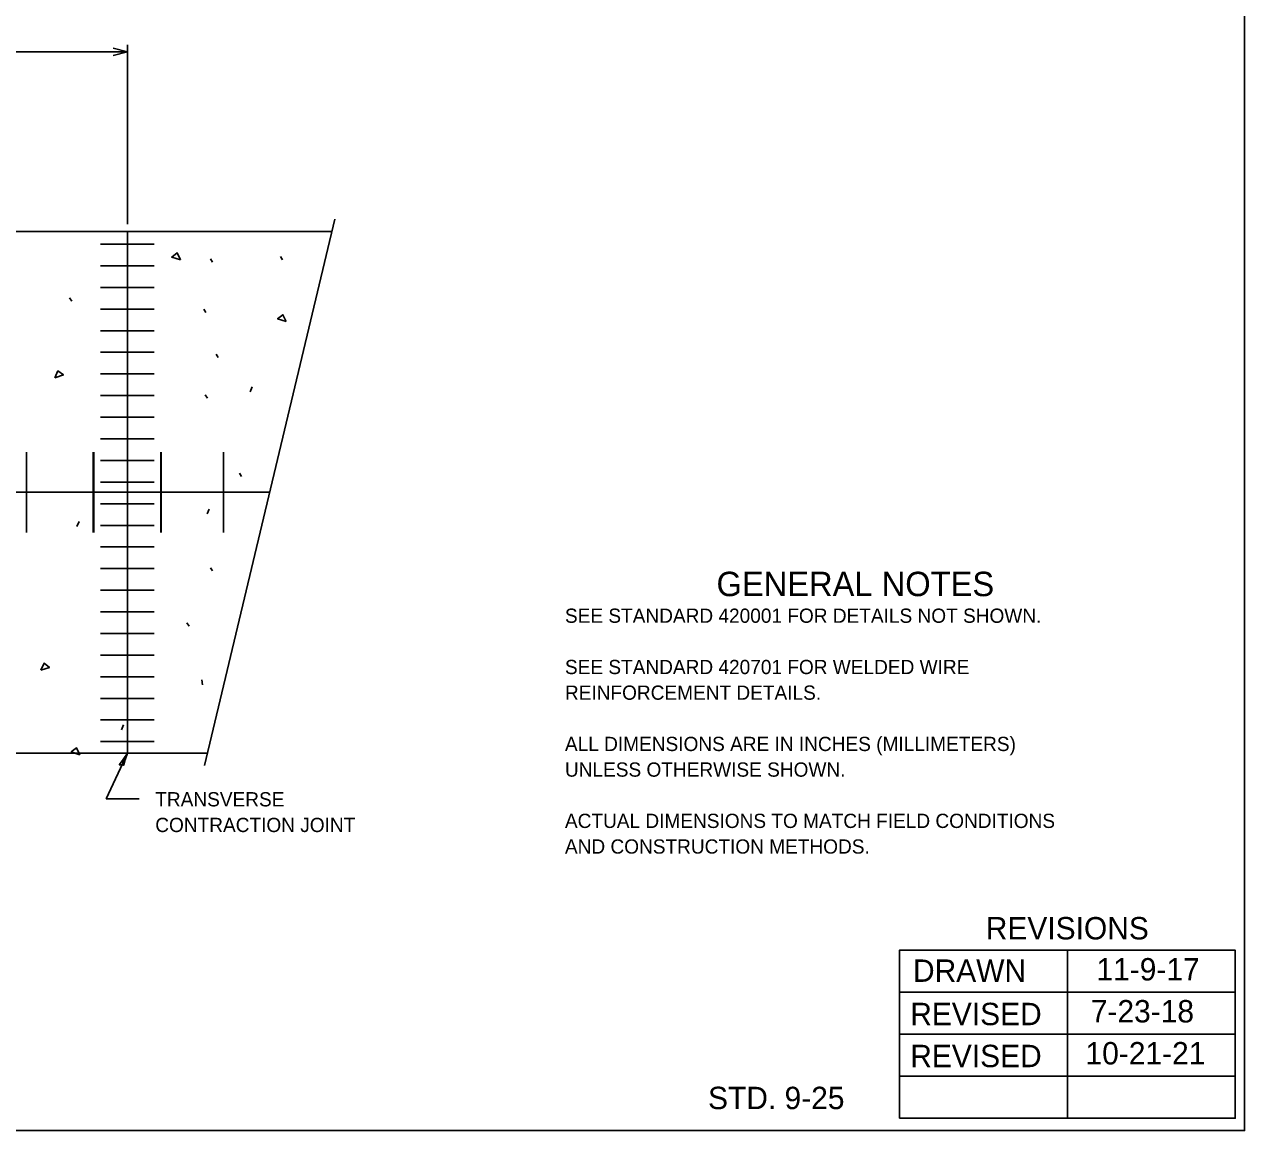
# Model space of a CAD drawing. Extents: x 1037964 to 1039539, y 951866 to 952866.
# Drawn here: x 1038940 to 1039539, y 951866 to 952410 of the extents above; entities that cross this region are included whole.
import ezdxf

# ---------------------------------------------------------------- set-up
doc = ezdxf.new("R2010")
doc.units = 0
for name, color, linetype in [('HS_Breakline', 7, 'Continuous'), ('HS_Centerline', 7, 'Continuous'), ('HS_Dimensions and Text', 7, 'Continuous'), ('HS_Pattern and Hatching', 7, 'Continuous'), ('HS_Pavement Object', 7, 'Continuous'), ('HS_Reinforcement Hidden', 7, 'Continuous'), ('HS_Title', 7, 'Continuous'), ('Level 13', 7, 'Continuous'), ('Level 35', 7, 'Continuous'), ('Level 59', 7, 'Continuous')]:
    doc.layers.add(name, color=color, linetype=linetype)

msp = doc.modelspace()

# ---------------------------------------------------------------- linework, layer by layer
at = {"layer": 'HS_Breakline'}
msp.add_line((1039028.34, 952045.89), (1039092.45, 952314.3), dxfattribs=at)
at = {"layer": 'HS_Centerline'}
msp.add_line((1038754.29, 952180.09), (1039060.39, 952180.09), dxfattribs=at)
at = {"layer": 'HS_Dimensions and Text'}
for q in [(1038990.52, 952051.97), (1038996.29, 952029.46)]:
    msp.add_line((1038980.07, 952029.46), q, dxfattribs=at)
msp.add_lwpolyline([(1038986.54, 952046.1), (1038988.47, 952048.81), (1038990.52, 952051.97), (1038989.48, 952048.6), (1038988.73, 952045.95), (1038987.73, 952046.18)], close=True, dxfattribs=at)
at = {"layer": 'HS_Pattern and Hatching'}
for p, q in [((1039065.67, 952295.87), (1039066.75, 952294.25)), ((1039031.32, 952294.79), (1039032.39, 952293.17)), ((1038962.14, 952275.64), (1038963.22, 952274.02)), ((1039028.04, 952270.1), (1039029.13, 952268.48)), ((1039034.08, 952247.86), (1039035.16, 952246.24)), ((1039050.81, 952229.45), (1039051.89, 952231.87)), ((1039028.75, 952227.91), (1039029.83, 952226.29)), ((1039045.57, 952189.41), (1039046.64, 952187.79)), ((1039029.65, 952169.41), (1039030.73, 952171.84)), ((1038965.72, 952163.21), (1038966.8, 952165.64)), ((1039031.32, 952143.02), (1039032.39, 952141.41)), ((1039019.71, 952115.87), (1039020.79, 952114.25)), ((1039027.16, 952087.92), (1039027.42, 952085.49)), ((1038987.57, 952063.41), (1038988.65, 952065.83))]:
    msp.add_line(p, q, dxfattribs=at)
for points in [[(1039016.61, 952294.33), (1039015.01, 952297.66), (1039012.34, 952295.66), (1039016.61, 952294.33)], [(1039068.56, 952263.96), (1039066.96, 952267.29), (1039064.29, 952265.29), (1039068.56, 952263.96)], [(1038954.79, 952236.37), (1038956.39, 952239.7), (1038959.06, 952237.7), (1038954.79, 952236.37)], [(1038947.97, 952092.7), (1038949.57, 952096.03), (1038952.24, 952094.03), (1038947.97, 952092.7)], [(1038967.16, 952051.14), (1038965.56, 952054.47), (1038962.9, 952052.47), (1038967.16, 952051.14)]]:
    msp.add_lwpolyline(points, dxfattribs=at)
at = {"layer": 'HS_Pavement Object'}
for p, q in [((1038784.9, 952308.22), (1039091, 952308.22)), ((1038990.52, 952308.22), (1038990.52, 952051.97)), ((1038723.69, 952051.97), (1039029.79, 952051.97))]:
    msp.add_line(p, q, dxfattribs=at)
at = {"layer": 'HS_Reinforcement Hidden'}
for p, q in [((1038977.31, 952301.96), (1039003.74, 952301.96)), ((1038977.31, 952291.33), (1039003.74, 952291.33)), ((1038977.31, 952280.71), (1039003.74, 952280.71)), ((1038977.31, 952270.08), (1039003.74, 952270.08)), ((1038977.31, 952259.46), (1039003.74, 952259.46)), ((1038977.31, 952248.83), (1039003.74, 952248.83)), ((1038977.31, 952238.21), (1039003.74, 952238.21)), ((1038977.31, 952227.58), (1039003.74, 952227.58)), ((1038977.31, 952216.96), (1039003.74, 952216.96)), ((1038977.31, 952206.33), (1039003.74, 952206.33)), ((1038940.87, 952199.81), (1038940.87, 952160.25)), ((1038973.77, 952199.81), (1038973.77, 952160.25)), ((1038974, 952199.81), (1038974, 952160.25)), ((1039006.89, 952199.81), (1039006.89, 952160.25)), ((1039007.12, 952199.81), (1039007.12, 952160.25)), ((1039037.67, 952199.81), (1039037.67, 952160.25)), ((1038977.31, 952195.71), (1039003.74, 952195.71)), ((1038977.31, 952185.08), (1039003.74, 952185.08)), ((1038977.31, 952174.46), (1039003.74, 952174.46)), ((1038977.31, 952163.83), (1039003.74, 952163.83)), ((1038977.31, 952153.21), (1039003.74, 952153.21)), ((1038977.31, 952142.58), (1039003.74, 952142.58)), ((1038977.31, 952131.96), (1039003.74, 952131.96)), ((1038977.31, 952121.33), (1039003.74, 952121.33)), ((1038977.31, 952110.71), (1039003.74, 952110.71)), ((1038977.31, 952100.08), (1039003.74, 952100.08)), ((1038977.31, 952089.46), (1039003.74, 952089.46)), ((1038977.31, 952078.83), (1039003.74, 952078.83)), ((1038977.31, 952068.21), (1039003.74, 952068.21)), ((1038977.31, 952057.58), (1039003.74, 952057.58))]:
    msp.add_line(p, q, dxfattribs=at)
at = {"layer": 'Level 13'}
for p, q in [((1038990.52, 952311.72), (1038990.52, 952399.95)), ((1038129.55, 952396.45), (1038990.52, 952396.45))]:
    msp.add_line(p, q, dxfattribs=at)
msp.add_lwpolyline([(1038983.52, 952398.2), (1038990.52, 952396.45), (1038983.52, 952394.7)], dxfattribs=at)
at = {"layer": 'Level 35'}
for q in [(1039539.43, 952866.45), (1037964.43, 951866.45)]:
    msp.add_line((1039539.43, 951866.45), q, dxfattribs=at)
at = {"layer": 'Level 59'}
for p, q in [((1039369.86, 951872.55), (1039369.86, 951955.05)), ((1039369.86, 951955.05), (1039534.86, 951955.05)), ((1039452.36, 951955.05), (1039452.36, 951872.55)), ((1039534.86, 951952.72), (1039534.86, 951872.55)), ((1039369.86, 951934.43), (1039534.86, 951934.43)), ((1039369.86, 951913.8), (1039534.86, 951913.8)), ((1039369.86, 951893.18), (1039534.86, 951893.18)), ((1039409.13, 951872.55), (1039534.86, 951872.55))]:
    msp.add_line(p, q, dxfattribs=at)
for points in [[(1037964.43, 952866.45), (1039539.43, 952866.45), (1039539.43, 951866.45), (1037964.43, 951866.45)], [(1039369.86, 951872.55), (1039369.86, 951955.05), (1039534.86, 951955.05), (1039534.86, 951872.55)]]:
    msp.add_lwpolyline(points, close=True, dxfattribs=at)

# ---------------------------------------------------------------- texts
at = {"layer": 'HS_Dimensions and Text'}
for s, p in [('SEE STANDARD 420001 FOR DETAILS NOT SHOWN.', (1039205.5, 952115.93)), ('SEE STANDARD 420701 FOR WELDED WIRE', (1039205.5, 952090.73)), ('REINFORCEMENT DETAILS.', (1039205.5, 952078.13)), ('ALL DIMENSIONS ARE IN INCHES (MILLIMETERS)', (1039205.5, 952052.93)), ('UNLESS OTHERWISE SHOWN.', (1039205.5, 952040.33)), ('TRANSVERSE', (1039004.22, 952025.73)), ('CONTRACTION JOINT', (1039004.22, 952013.13))]:
    msp.add_text(s, height=7, dxfattribs=at).set_placement(p)
at = {"layer": 'HS_Title'}
msp.add_text('GENERAL NOTES', height=12, dxfattribs=at).set_placement((1039279.96, 952129.03))
at = {"layer": 'Level 13'}
for s, height, p in [('ACTUAL DIMENSIONS TO MATCH FIELD CONDITIONS', 7, (1039205.5, 952015.13)), ('AND CONSTRUCTION METHODS.', 7, (1039205.5, 952002.53)), ('7-23-18', 11, (1039463.88, 951919.59)), ('REVISED', 11, (1039375.16, 951918.24)), ('REVISED', 11, (1039375.16, 951897.61)), ('10-21-21', 11, (1039461.28, 951898.96)), ('STD. 9-25', 11, (1039275.81, 951876.99))]:
    msp.add_text(s, height=height, dxfattribs=at).set_placement(p)
at = {"layer": 'Level 59'}
for s, p in [('REVISIONS', (1039412.27, 951960.38)), ('DRAWN', (1039376.51, 951939.54)), ('11-9-17', (1039466.65, 951940.21))]:
    msp.add_text(s, height=11, dxfattribs=at).set_placement(p)

doc.saveas('drawing.dxf')
